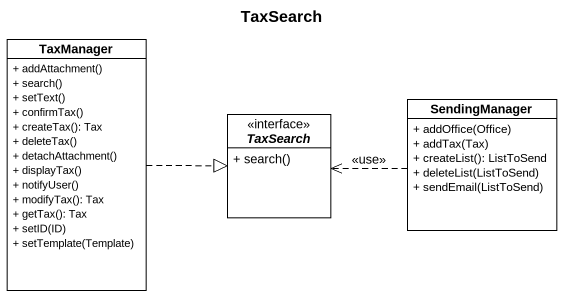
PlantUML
@startuml
title TaxSearch
hide circle
hide empty members
skinparam classAttributeIconSize 0
class TaxManager {
  + addAttachment()
  + search()
  + setText()
  + confirmTax()
  + createTax(): Tax
  + deleteTax()
  + detachAttachment()
  + displayTax()
  + notifyUser()
  + modifyTax(): Tax
  + getTax(): Tax
  + setID(ID)
  + setTemplate(Template)
}
class SendingManager {
  + addOffice(Office)
  + addTax(Tax)
  + createList(): ListToSend
  + deleteList(ListToSend)
  + sendEmail(ListToSend)
}
interface TaxSearch {
  + search()
}
TaxManager .right.|> TaxSearch
SendingManager .left.> TaxSearch : <<use>>
@enduml
